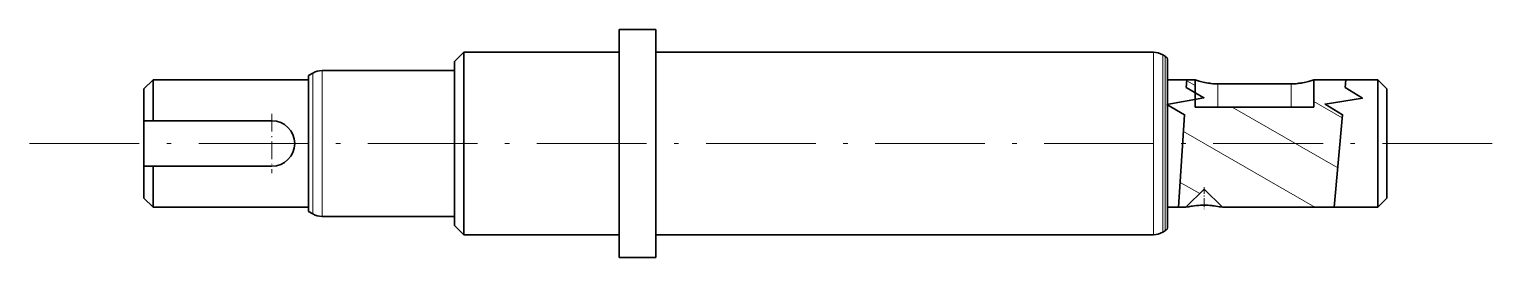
# Model space of a CAD drawing. Extents: x 216 to 378, y 198 to 222.
import ezdxf

# ---------------------------------------------------------------- set-up
doc = ezdxf.new("R2010")
doc.units = 0
doc.linetypes.add('DASHDOT', pattern=[18.5, 12, -3, 0.5, -3])

msp = doc.modelspace()

# ---------------------------------------------------------------- linework, layer by layer
at = {"color": 7, "lineweight": 35}
for p, q in [((281, 220.97), (281, 222.5)), ((281, 222.5), (285, 222.5)), ((285, 220.97), (285, 222.5)), ((281, 197.5), (281, 220.97)), ((285, 197.5), (285, 220.97)), ((263, 219), (264, 220)), ((263, 217.9), (263, 219)), ((264, 218.78), (264, 220)), ((264, 220), (281, 220)), ((264, 200), (264, 218.78)), ((285, 220), (339.46, 220)), ((340.75, 219.57), (340.46, 219.73)), ((341, 218.02), (341, 219.13)), ((247, 217.45), (247.49, 217.73)), ((247, 216.54), (247, 217.45)), ((248.49, 218), (263, 218)), ((263, 201), (263, 217.9)), ((341, 200.87), (341, 218.02)), ((229, 216), (230, 217)), ((229, 215.27), (229, 216)), ((230, 216.14), (230, 217)), ((230, 217), (247, 217)), ((230, 212.5), (230, 216.14)), ((247, 202.55), (247, 216.54)), ((341, 217), (343.1, 217)), ((343.1, 217), (343.04, 216.14)), ((343.1, 217), (344, 217)), ((344, 217), (344, 214)), ((346.5, 216.54), (354.5, 216.54)), ((357, 217), (360.49, 217)), ((357, 214), (357, 217)), ((360.49, 217), (360.41, 216.14)), ((360.49, 217), (364, 217)), ((364, 216.14), (364, 217)), ((365, 216), (364, 217)), ((364, 203), (364, 216.14)), ((365, 215.27), (365, 216)), ((229, 212.5), (229, 215.27)), ((357, 214), (344, 214)), ((365, 204), (365, 215.27)), ((229, 212.5), (230, 212.5)), ((229, 212.5), (229, 207.5)), ((230, 212.5), (243, 212.5)), ((229, 207.5), (230, 207.5)), ((229, 204), (229, 207.5)), ((230, 207.5), (243, 207.5)), ((230, 203), (230, 207.5)), ((345, 205), (343, 203)), ((345, 205), (347, 203)), ((229, 204), (230, 203)), ((230, 203), (247, 203)), ((247, 202.55), (247.49, 202.27)), ((341, 203), (342.2, 203)), ((342.2, 203), (343, 203)), ((347, 203), (359.21, 203)), ((359.21, 203), (364, 203)), ((365, 204), (364, 203)), ((248.49, 202), (263, 202)), ((263, 201), (264, 200)), ((264, 200), (281, 200)), ((285, 200), (339.46, 200)), ((340.75, 200.43), (340.46, 200.27)), ((281, 197.5), (285, 197.5))]:
    msp.add_line(p, q, dxfattribs=at)
at = {"color": 7, "lineweight": 13}
for p, q in [((339.46, 218.78), (339.46, 220)), ((339.46, 200), (339.46, 218.78)), ((340.46, 218.54), (340.46, 219.73)), ((340.75, 218.4), (340.75, 219.57)), ((247.49, 216.79), (247.49, 217.73)), ((248.49, 217.02), (248.49, 218)), ((340.46, 200.27), (340.46, 218.54)), ((340.75, 200.43), (340.75, 218.4)), ((247.49, 202.27), (247.49, 216.79)), ((248.49, 202), (248.49, 217.02)), ((344, 216.35), (343.09, 216.88)), ((346.5, 216.54), (346.5, 214)), ((354.5, 214), (354.5, 216.54)), ((359.61, 207.34), (348.07, 214)), ((360.11, 212.83), (357, 214.62)), ((357.12, 203), (342.73, 211.31)), ((344.51, 204.51), (342.37, 205.74)), ((347.12, 203), (346.83, 203.17))]:
    msp.add_line(p, q, dxfattribs=at)
at = {"color": 7, "linetype": 'DASHDOT', "lineweight": 13, "ltscale": 0.1625}
for p, q in [((243, 213.25), (243, 206.75)), ((246.25, 210), (239.75, 210))]:
    msp.add_line(p, q, dxfattribs=at)
at = {"color": 7, "linetype": 'DASHDOT', "lineweight": 13}
msp.add_line((216.5, 210), (378.5, 210), dxfattribs=at)
at = {"color": 7, "linetype": 'DASHDOT', "lineweight": 13, "ltscale": 0.06013}
msp.add_line((345, 205.2), (345, 202.8), dxfattribs=at)
at = {"color": 7, "lineweight": 35}
for points in [[(342.2, 203), (342.85, 213.15), (340.92, 214.28), (344.97, 215.02), (343.04, 216.14)], [(346.5, 216.54), (346.31, 216.54), (346.12, 216.55), (345.93, 216.56), (345.74, 216.58), (345.63, 216.6), (345.51, 216.61), (345.39, 216.63), (345.27, 216.65), (345.04, 216.7), (344.89, 216.73), (344.74, 216.77), (344.6, 216.81), (344.47, 216.85), (344.33, 216.89), (344.13, 216.96), (344, 217)], [(354.5, 216.54), (354.69, 216.54), (354.88, 216.55), (355.07, 216.56), (355.26, 216.58), (355.37, 216.6), (355.49, 216.61), (355.61, 216.63), (355.73, 216.65), (355.96, 216.7), (356.11, 216.73), (356.26, 216.77), (356.4, 216.81), (356.53, 216.85), (356.67, 216.89), (356.87, 216.96), (357, 217)], [(359.21, 203), (360.14, 213.16), (358.23, 214.33), (362.31, 214.97), (360.41, 216.14)], [(343, 203), (343.31, 203.06), (343.43, 203.09), (343.57, 203.11), (343.72, 203.13), (343.94, 203.16), (344.17, 203.19), (344.4, 203.21), (344.61, 203.22), (344.83, 203.23), (345.04, 203.23), (345.26, 203.22), (345.45, 203.22), (345.63, 203.2), (345.82, 203.19), (345.95, 203.18), (346.09, 203.16), (346.29, 203.13), (346.48, 203.1), (346.64, 203.07), (346.74, 203.06), (347, 203)]]:
    msp.add_lwpolyline(points, dxfattribs=at)
for centre, radius, start, end in [((339.46, 218), 2, 60, 90), ((340.5, 219.13), 0.5, 0, 60), ((248.49, 216), 2, 90, 120), ((243, 210), 2.5, 270, 90), ((248.49, 204), 2, 240, 270), ((339.46, 202), 2, 270, 300), ((340.5, 200.87), 0.5, 300, 360)]:
    msp.add_arc(centre, radius, start, end, dxfattribs=at)

doc.saveas('drawing.dxf')
